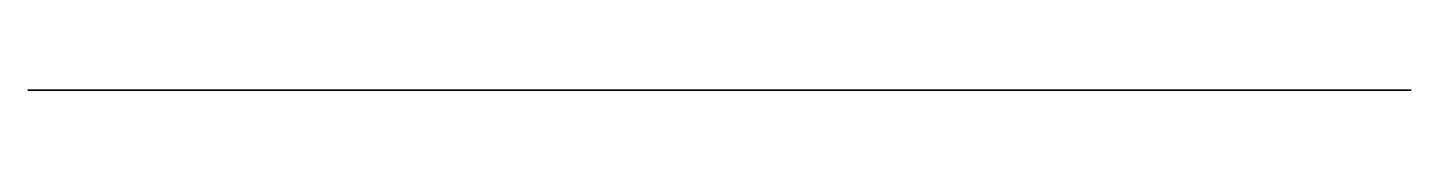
# Model space of a CAD drawing. Header units: millimetres. Extents: x -240 to 240, y 5 to 5.
import ezdxf

# ---------------------------------------------------------------- set-up
doc = ezdxf.new("R2010")
doc.units = ezdxf.units.MM

msp = doc.modelspace()

# ---------------------------------------------------------------- linework, layer by layer
for p, q in [((196, 5, -168.91), (-240, 5, -168.91)), ((-240, 5, -168.91), (240, 5, -168.91)), ((240, 5, 170.09), (-240, 5, 170.09)), ((-240, 5, 170.09), (-240, 5, -168.91)), ((240, 5, -168.91), (240, 5, 170.09))]:
    msp.add_line(p, q)

doc.saveas('drawing.dxf')
